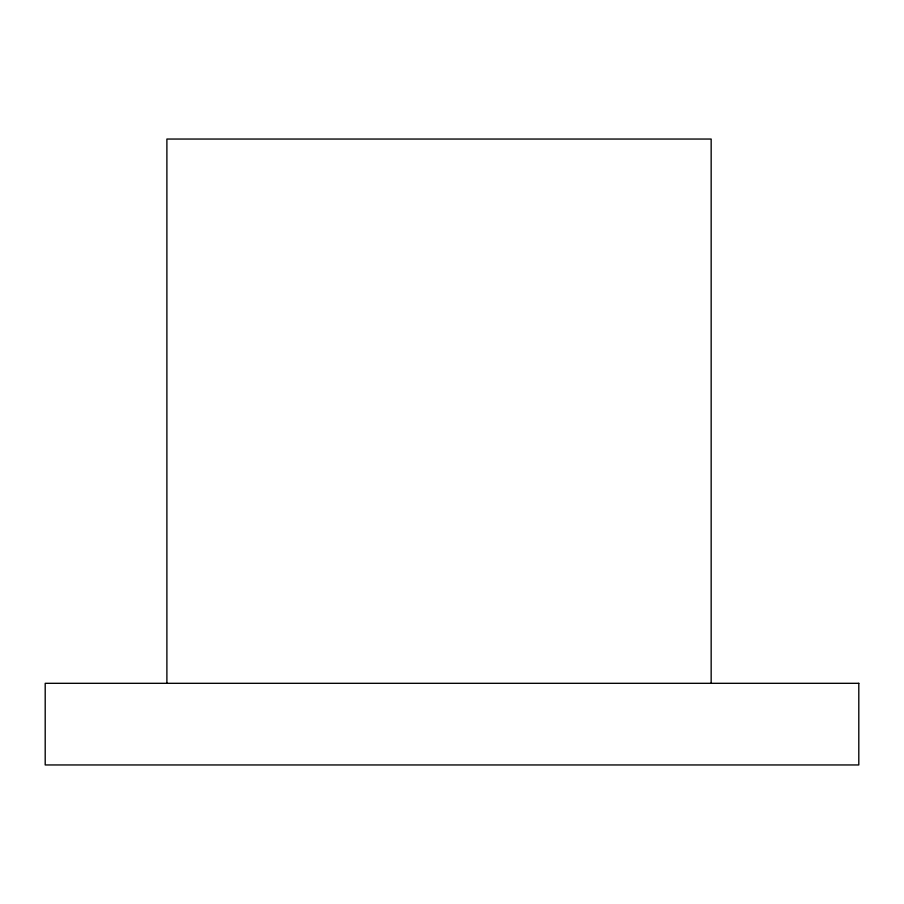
<?xml version="1.0" encoding="UTF-8"?>
<svg xmlns="http://www.w3.org/2000/svg" width="904" height="904" viewBox="0 0 904 904"><rect width="100%" height="100%" fill="white"/><g stroke="black" fill="none" stroke-linecap="round" stroke-linejoin="round"><path stroke-width="1.36" d="M711.165 683.311L711.165 139.046L166.89 139.046L166.89 683.311M858.8 683.311L45.2 683.311L45.2 764.953L858.8 764.953L858.8 683.311"/></g></svg>
